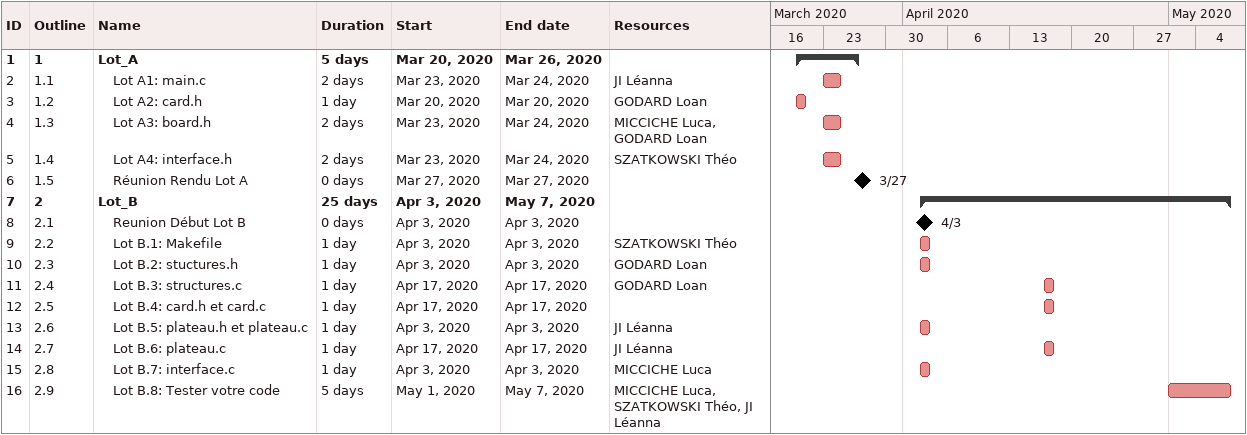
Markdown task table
| ID | WBS | Task | Duration | Start | Finish | Resources |
|---|---|---|---|---|---|---|
| 1 | 1 | **Lot_A** | 5d | 2020-03-20 | 2020-03-26 |  |
| 2 | 1.1 | Lot A1: main.c | 2d | 2020-03-23 | 2020-03-24 | JI Léanna |
| 3 | 1.2 | Lot A2: card.h | 1d | 2020-03-20 | 2020-03-20 | GODARD Loan |
| 4 | 1.3 | Lot A3: board.h | 2d | 2020-03-23 | 2020-03-24 | MICCICHE Luca, GODARD Loan |
| 5 | 1.4 | Lot A4: interface.h | 2d | 2020-03-23 | 2020-03-24 | SZATKOWSKI Théo |
| 6 | 1.5 | Réunion Rendu Lot A | 0d | 2020-03-27 | 2020-03-27 |  |
| 7 | 2 | **Lot_B** | 25d | 2020-04-03 | 2020-05-07 |  |
| 8 | 2.1 | Reunion Début Lot B | 0d | 2020-04-03 | 2020-04-03 |  |
| 9 | 2.2 | Lot B.1: Makefile | 1d | 2020-04-03 | 2020-04-03 | SZATKOWSKI Théo |
| 10 | 2.3 | Lot B.2: stuctures.h | 1d | 2020-04-03 | 2020-04-03 | GODARD Loan |
| 11 | 2.4 | Lot B.3: structures.c | 1d | 2020-04-17 | 2020-04-17 | GODARD Loan |
| 12 | 2.5 | Lot B.4: card.h et card.c | 1d | 2020-04-17 | 2020-04-17 |  |
| 13 | 2.6 | Lot B.5: plateau.h et plateau.c | 1d | 2020-04-03 | 2020-04-03 | JI Léanna |
| 14 | 2.7 | Lot B.6: plateau.c | 1d | 2020-04-17 | 2020-04-17 | JI Léanna |
| 15 | 2.8 | Lot B.7: interface.c | 1d | 2020-04-03 | 2020-04-03 | MICCICHE Luca |
| 16 | 2.9 | Lot B.8: Tester votre code | 5d | 2020-05-01 | 2020-05-07 | MICCICHE Luca, SZATKOWSKI Théo, JI Léanna |
